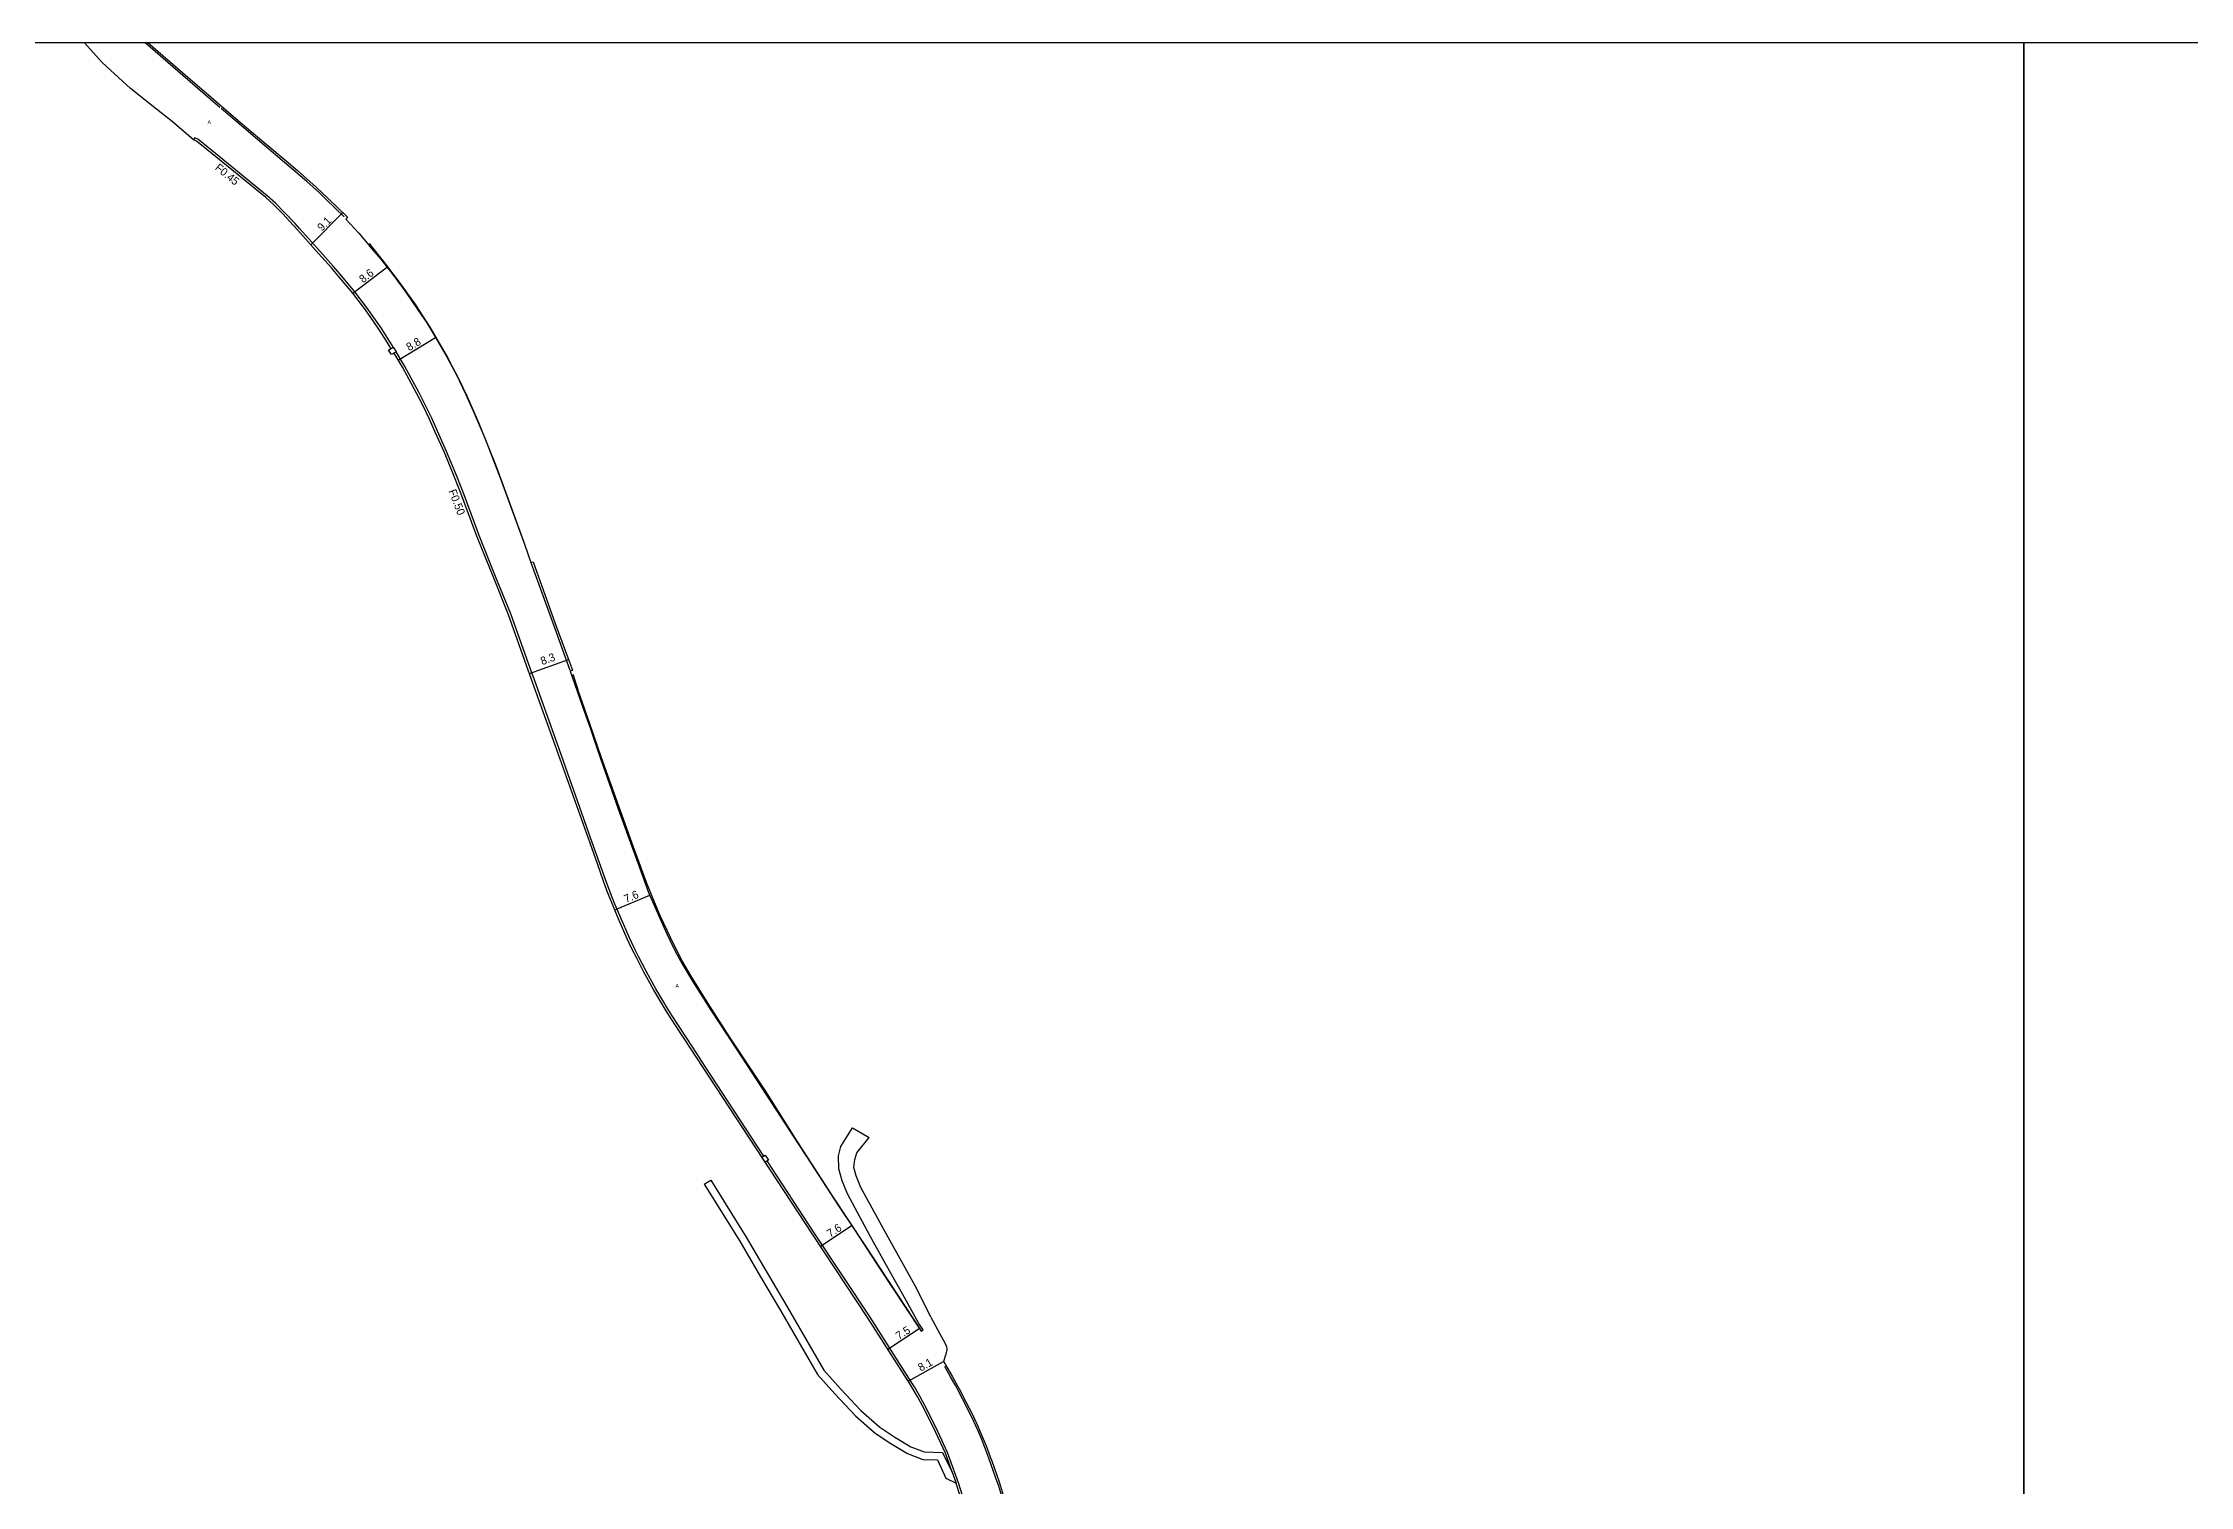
# Model space of a CAD drawing. Header units: metres. Extents: x -24000 to -20800, y -105000 to -102000.
# Drawn here: x -23596 to -23166.8, y -102288.5 to -102000 of the extents above; entities that cross this region are included whole.
import ezdxf

# ---------------------------------------------------------------- set-up
doc = ezdxf.new("R2010")
doc.units = ezdxf.units.M
doc.header["$LTSCALE"] = 2.5
for name, color, linetype in [('側溝・桝', 7, 'Continuous'), ('図郭', 7, 'Continuous'), ('幅員', 7, 'Continuous'), ('歩道・分離帯・安全施設', 7, 'Continuous'), ('舗装', 7, 'Continuous'), ('道路', 7, 'Continuous')]:
    doc.layers.add(name, color=color, linetype=linetype)
doc.styles.get("Standard").update_dxf_attribs({"font": ''})
doc.styles.add('YOKO_DECO', font='')
doc.styles.get('Standard').set_extended_font_data('@MS PGothic')
doc.styles.get('YOKO_DECO').set_extended_font_data('MS PGothic')

msp = doc.modelspace()

# ---------------------------------------------------------------- linework, layer by layer
at = {"layer": '側溝・桝'}
for points in [[(-23544.73, -102037.09), (-23545.62, -102036.09), (-23547.73, -102033.86), (-23549.55, -102032.03), (-23551.19, -102030.58), (-23562.99, -102020.93), (-23565.08, -102019.22), (-23565.68, -102018.97), (-23565.91, -102019.36)], [(-23537.99, -102044.63), (-23541.14, -102041.09), (-23544.73, -102037.09)], [(-23526.03, -102060.79), (-23526.18, -102060.56), (-23526.77, -102059.58), (-23528.43, -102056.96), (-23530.22, -102054.39), (-23531.33, -102052.78), (-23533.68, -102049.72), (-23536.62, -102046.2), (-23537.99, -102044.63)], [(-23502.51, -102114.14), (-23502.52, -102114.13), (-23505.27, -102107.3), (-23508.81, -102098.42), (-23511.85, -102090.35), (-23513.31, -102086.59), (-23515.34, -102081.69), (-23517.14, -102077.57), (-23518.27, -102074.97), (-23519.6, -102072.31), (-23520.88, -102069.8), (-23522.39, -102067.02), (-23523.74, -102064.55), (-23525.41, -102061.73)], [(-23498.06, -102126.56), (-23498.23, -102126.12), (-23502.51, -102114.14)], [(-23451.91, -102222.48), (-23453.16, -102220.57), (-23463.63, -102204.56), (-23466.03, -102200.85), (-23469.1, -102196.19), (-23470.81, -102193.52), (-23472.5, -102190.75), (-23473.5, -102189.08), (-23474.59, -102187.14), (-23475.46, -102185.51), (-23476.91, -102182.75), (-23477.85, -102180.84), (-23478.8, -102178.86), (-23480.59, -102174.76), (-23481.82, -102171.83), (-23482.83, -102169.22), (-23483.59, -102167.2), (-23484.75, -102163.91), (-23486.21, -102159.79), (-23493.18, -102140.17), (-23498.06, -102126.56)], [(-23399.48, -102337.01), (-23400.61, -102332.31), (-23400.63, -102331.35), (-23402.96, -102322.5), (-23408.18, -102303.55), (-23410.64, -102295.23), (-23413.01, -102287.78), (-23415.21, -102281.74), (-23417.12, -102277.55), (-23419.22, -102273.36), (-23420.75, -102270.47), (-23421.81, -102268.63), (-23422.43, -102267.64), (-23430.68, -102254.72), (-23441.82, -102237.84), (-23451.26, -102223.47)], [(-23414.25, -102285.69), (-23413.46, -102287.85)]]:
    msp.add_lwpolyline(points, dxfattribs=at)
for points in [[(-23526.95, -102061.39), (-23526.03, -102060.79), (-23525.41, -102061.73), (-23526.35, -102062.29)], [(-23452.29, -102222.72), (-23451.64, -102222.3), (-23450.98, -102223.29), (-23451.63, -102223.72)]]:
    msp.add_lwpolyline(points, close=True, dxfattribs=at)
at = {"layer": '図郭'}
for points in [[(-24000, -102600), (-23200, -102600), (-23200, -102000), (-24000, -102000)], [(-23200, -102600), (-22400, -102600), (-22400, -102000), (-23200, -102000)]]:
    msp.add_lwpolyline(points, close=True, dxfattribs=at)
at = {"layer": '幅員'}
for points in [[(-23542.49, -102040.34), (-23536.09, -102033.89)], [(-23534.07, -102050.03), (-23527.11, -102044.71)], [(-23525.02, -102063.38), (-23517.52, -102058.86)], [(-23498.78, -102126.03), (-23490.96, -102123.22)], [(-23481.72, -102173.29), (-23474.7, -102170.33)], [(-23440.6, -102240.51), (-23434.28, -102236.33)], [(-23427.14, -102261.1), (-23420.83, -102256.97)], [(-23423.06, -102267.48), (-23415.99, -102263.56)]]:
    msp.add_lwpolyline(points, dxfattribs=at)
at = {"layer": '歩道・分離帯・安全施設'}
for points in [[(-23560.65, -102012.88), (-23564.04, -102009.97), (-23570.04, -102004.77), (-23575.57, -102000)], [(-23535.78, -102034.75), (-23539.38, -102031.29), (-23540.74, -102029.97), (-23543.3, -102027.68), (-23550.85, -102021.2), (-23560.39, -102013.1)], [(-23499.83, -102099.84), (-23504.25, -102087.78), (-23505.44, -102084.55), (-23507.07, -102080.37), (-23508.9, -102075.9), (-23511.22, -102070.6), (-23512.8, -102067.26), (-23514.23, -102064.58), (-23515.17, -102062.73), (-23518.64, -102056.82), (-23520.85, -102053.38), (-23521.47, -102052.33), (-23524.72, -102047.83), (-23527.49, -102044.21), (-23530.77, -102040.08)], [(-23493.7, -102116.94), (-23496.8, -102108.34), (-23498.4, -102103.91)], [(-23490.6, -102125.46), (-23493.7, -102116.94)], [(-23490.08, -102126.18), (-23489.1, -102129.22)], [(-23420.42, -102257.41), (-23431.68, -102240.27), (-23438.3, -102230.24), (-23445.28, -102219.52), (-23451.57, -102209.45), (-23458.63, -102198.86), (-23463.02, -102192.01), (-23466.45, -102186.51), (-23468.27, -102183.44), (-23469.9, -102180.18), (-23472.57, -102174.62), (-23473.91, -102171.41), (-23475.39, -102167.78), (-23478.32, -102159.84), (-23479.29, -102157.01), (-23484.35, -102142.92), (-23486.73, -102136.12), (-23489.1, -102129.22)], [(-23403.68, -102292.77), (-23404.36, -102290.44), (-23404.95, -102288.48), (-23405.6, -102286.67), (-23406.94, -102282.88), (-23408.36, -102279.14), (-23409.13, -102277.31), (-23409.93, -102275.53), (-23410.83, -102273.76), (-23413.54, -102268.43), (-23414.57, -102266.65), (-23415.74, -102264.56)]]:
    msp.add_lwpolyline(points, dxfattribs=at)
at = {"layer": '道路'}
for points in [[(-23565.91, -102019.36), (-23570.18, -102015.71), (-23574.25, -102012.52), (-23578.5, -102009.1), (-23580.94, -102006.93), (-23584.2, -102003.94), (-23587.7, -102000)], [(-23574.98, -102000), (-23571.99, -102002.58), (-23568.07, -102005.98), (-23562.41, -102010.85), (-23560.39, -102012.59), (-23556.53, -102015.88), (-23551.44, -102020.16), (-23547.39, -102023.57), (-23545.12, -102025.51), (-23541.44, -102028.81), (-23539.1, -102031)], [(-23545.1, -102037.42), (-23545.98, -102036.45), (-23548.05, -102034.17), (-23549.85, -102032.36), (-23551.48, -102030.92), (-23563.27, -102021.28), (-23565.31, -102019.6), (-23565.91, -102019.36)], [(-23539.1, -102031), (-23535.12, -102034.82), (-23535.5, -102035.21), (-23532.9, -102038), (-23531.84, -102039.32)], [(-23538.36, -102044.96), (-23541.51, -102041.43), (-23545.1, -102037.42)], [(-23531.84, -102039.32), (-23530.31, -102041.14), (-23528.5, -102043.21), (-23526.05, -102046.29), (-23523.46, -102049.79), (-23521.06, -102053.33), (-23519.26, -102055.96), (-23517.4, -102059.06), (-23515.52, -102062.39), (-23513.45, -102066.18), (-23511.48, -102070.29), (-23509.81, -102074), (-23507.64, -102079.12), (-23504.63, -102086.9), (-23499.78, -102100.18), (-23498.47, -102103.86), (-23498.01, -102103.7)], [(-23502.97, -102114.3), (-23505.72, -102107.48), (-23509.26, -102098.6), (-23512.3, -102090.52), (-23513.76, -102086.77), (-23515.77, -102081.88), (-23517.59, -102077.77), (-23518.73, -102075.19), (-23520.05, -102072.53), (-23521.33, -102070.03), (-23522.83, -102067.26), (-23524.18, -102064.8), (-23525.84, -102061.99), (-23526.35, -102062.29), (-23526.95, -102061.39), (-23526.45, -102061.06), (-23526.6, -102060.83), (-23527.2, -102059.84), (-23528.85, -102057.24), (-23530.63, -102054.67), (-23531.74, -102053.08), (-23534.07, -102050.03), (-23537, -102046.52), (-23538.36, -102044.96)], [(-23498.01, -102103.7), (-23493.63, -102116.02)], [(-23498.67, -102126.33), (-23502.97, -102114.3)], [(-23493.63, -102116.02), (-23490.97, -102123.21), (-23490.19, -102125.4)], [(-23414.25, -102285.69), (-23415.63, -102281.91), (-23417.53, -102277.75), (-23419.62, -102273.56), (-23421.14, -102270.69), (-23422.2, -102268.86), (-23422.8, -102267.87), (-23431.06, -102254.96), (-23442.2, -102238.09), (-23453.53, -102220.82), (-23464.01, -102204.81), (-23466.43, -102201.11), (-23469.49, -102196.45), (-23471.21, -102193.77), (-23472.9, -102191), (-23473.9, -102189.32), (-23475, -102187.37), (-23475.88, -102185.73), (-23477.33, -102182.96), (-23478.28, -102181.05), (-23479.23, -102179.05), (-23481.03, -102174.95), (-23482.25, -102172.01), (-23483.27, -102169.39), (-23484.03, -102167.36), (-23485.2, -102164.07), (-23486.65, -102159.94), (-23493.63, -102140.33), (-23498.67, -102126.33)], [(-23490.26, -102125.42), (-23490.64, -102125.56)], [(-23490.64, -102125.56), (-23489.28, -102129.38)], [(-23490.19, -102125.4), (-23490.26, -102125.42)], [(-23489.28, -102129.38), (-23488.14, -102132.62), (-23486.55, -102137.1), (-23485.37, -102140.68), (-23484.48, -102143.23), (-23481.01, -102153.1), (-23478.05, -102161.33), (-23476.84, -102164.59), (-23475.55, -102168.16), (-23474.94, -102169.78), (-23474.18, -102171.58), (-23473.47, -102173.25), (-23472.5, -102175.41), (-23471.29, -102178.07), (-23470.21, -102180.34), (-23469.22, -102182.27), (-23468.25, -102184.04), (-23466.2, -102187.5), (-23462.51, -102193.34), (-23457.4, -102201.14), (-23451.36, -102210.33), (-23444.91, -102220.23), (-23443.4, -102222.56), (-23436.98, -102232.41), (-23433.88, -102237.12), (-23428.63, -102245.1), (-23423.7, -102252.59), (-23420.48, -102257.5), (-23420.08, -102257.23), (-23420.91, -102255.97)], [(-23426.11, -102246.61), (-23430.64, -102238.48), (-23435.22, -102230.07), (-23436.28, -102227.41), (-23436.93, -102225.04), (-23437.01, -102222.43), (-23436.53, -102220.56), (-23434.16, -102216.82)], [(-23434.16, -102216.82), (-23430.88, -102218.76)], [(-23422.68, -102246.61), (-23428.01, -102237.05), (-23432.5, -102228.8), (-23433.43, -102226.45), (-23433.89, -102224.79), (-23433.72, -102223.17), (-23433.35, -102221.87), (-23430.88, -102218.76)], [(-23463.81, -102228.13), (-23462.54, -102227.34)], [(-23463.81, -102228.13), (-23456.74, -102239.5), (-23452.55, -102246.61)], [(-23462.54, -102227.34), (-23455.45, -102238.72), (-23450.81, -102246.61)], [(-23452.55, -102246.61), (-23448.57, -102253.38), (-23441.16, -102266.18), (-23437.73, -102270.02), (-23433.57, -102274.43), (-23429.65, -102277.89), (-23426.51, -102279.97), (-23423.21, -102281.94), (-23420.15, -102283.13), (-23417.17, -102283.23), (-23415.54, -102286.87), (-23413.46, -102287.85)], [(-23450.81, -102246.61), (-23447.28, -102252.61), (-23439.94, -102265.3), (-23436.62, -102269.01), (-23432.52, -102273.35), (-23428.73, -102276.7), (-23425.72, -102278.7), (-23422.55, -102280.59), (-23419.84, -102281.64), (-23416.19, -102281.77), (-23414.25, -102285.69)], [(-23420.91, -102255.97), (-23424.13, -102250.17), (-23426.11, -102246.61)], [(-23418.55, -102254.69), (-23421.49, -102248.74), (-23422.68, -102246.61)], [(-23418.55, -102254.69), (-23416.74, -102258.03), (-23416.08, -102259.21), (-23415.42, -102260.49), (-23415.3, -102261.16), (-23415.52, -102262.08), (-23415.99, -102263.56), (-23415.65, -102264.09), (-23415.57, -102264.22), (-23414.19, -102266.64), (-23412.88, -102269.04), (-23411.52, -102271.61), (-23410.23, -102274.18), (-23409.13, -102276.49), (-23408.44, -102278.07), (-23407.5, -102280.39), (-23406.67, -102282.59), (-23406.29, -102283.58), (-23404.89, -102287.64), (-23404.06, -102290.24)], [(-23399.96, -102337.11), (-23401.08, -102332.42), (-23401.1, -102331.41), (-23403.43, -102322.62), (-23408.64, -102303.68), (-23411.07, -102295.36), (-23413.44, -102287.92), (-23413.46, -102287.85)]]:
    msp.add_lwpolyline(points, dxfattribs=at)

# ---------------------------------------------------------------- texts
at = {"layer": '側溝・桝'}
for s, rotation, p in [('F0.45', 321, (-23561.78, -102025.21)), ('F0.50', 291, (-23514.98, -102089.57))]:
    msp.add_text(s, height=1.6, rotation=rotation, dxfattribs=at).set_placement(p)
at = {"layer": '幅員'}
for s, rotation, p in [('9.1', 45.2233, (-23540.25, -102037.73)), ('8.6', 38, (-23532.03, -102048.07)), ('8.8', 31, (-23522.8, -102061.64)), ('8.3', 20, (-23496.21, -102124.38)), ('7.6', 23, (-23479.45, -102171.93)), ('7.6', 33, (-23438.64, -102238.83)), ('7.5', 33, (-23424.89, -102259.29)), ('8.1', 29, (-23420.54, -102265.6))]:
    msp.add_text(s, height=1.6, rotation=rotation, dxfattribs=at).set_placement(p)
at = {"layer": '舗装', "style": 'YOKO_DECO'}
for p in [(-23563.13, -102016.23, 238.22), (-23469.58, -102188.83, 239.56)]:
    msp.add_text('A', height=0.75, dxfattribs=at).set_placement(p)

doc.saveas('drawing.dxf')
